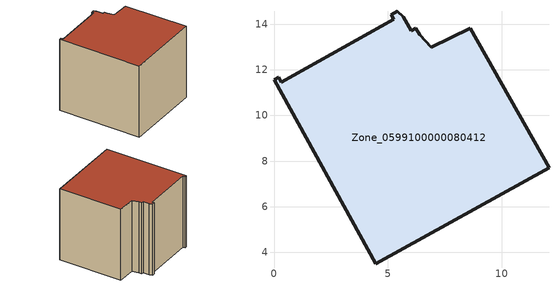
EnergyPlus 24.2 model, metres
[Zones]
Zone_0599100000080412
 floor ground (C_G): 0.2,11.67 0.32,11.46 5.27,14.22 5.16,14.43 5.42,14.58 5.68,14.34 6.02,13.73 6.23,13.85 6.4,13.54 6.91,13 8.63,13.85 12.09,7.71 4.47,3.49 0,11.56 z0
 wall outside (C_F): 0.32,11.46 0.2,11.67 0,11.56 4.47,3.49 12.09,7.71 8.63,13.85 6.91,13 6.4,13.54 6.23,13.85 6.02,13.73 5.68,14.34 5.42,14.58 5.16,14.43 5.27,14.22 0.32,11.46 z0:8.25
 roof outside (C_R): 6.91,13 6.4,13.54 6.23,13.85 6.02,13.73 5.68,14.34 5.42,14.58 5.16,14.43 5.27,14.22 0.32,11.46 0.2,11.67 0,11.56 4.47,3.49 12.09,7.71 8.63,13.85 z8.25
[BUILDING]
Pand.0599100000080412: North Axis=0; Terrain=City; Loads Convergence Tolerance Value=0.04; Temperature Convergence Tolerance Value=0.4; Solar Distribution=FullExterior; Maximum Number of Warmup Days=25; Minimum Number of Warmup Days=1
[Site:Location]
Rotterdam.The.Hague.AP_ZH_NLD Design_Conditions: Latitude=51.96; Longitude=4.45; Time Zone=1; Elevation=-4.5
[SITE:GROUNDTEMPERATURE:BUILDINGSURFACE]
18, 18, 18, 18, 18, 18, 18, 18, 18, 18, 18, 18
[MATERIAL] Thermal Absorptance=0.9; Solar Absorptance=0.7; Visible Absorptance=0.7
Name | Roughness | Thickness | Conductivity | Density | Specific Heat
G.TC.1965-1974 | MediumSmooth | 0.15 | 0.882353 | 540 | 1210
F.TC.1965-1974 | Rough | 0.3 | 0.697674 | 1920 | 840
R.TC.1965-1974 | MediumRough | 0.2 | 0.232558 | 1500 | 1000
[CONSTRUCTION]
C_G: G.TC.1965-1974
C_F: F.TC.1965-1974
C_R: R.TC.1965-1974
[ZONE]
Zone_0599100000080412: Type=1; Multiplier=1; Ceiling Height=Autocalculate; Volume=Autocalculate; Floor Area=autocalculate; Part of Total Floor Area=Yes
[ZONEINFILTRATION:DESIGNFLOWRATE]
Infil_Zone_0599100000080412: Zone or ZoneList or Space or SpaceList=Zone_0599100000080412; Schedule=AlwaysOn; Design Flow Rate Calculation Method=Flow/Area; Flow Rate per Floor Area=0.003; Constant Term Coefficient=1; Temperature Term Coefficient=0; Velocity Term Coefficient=0; Velocity Squared Term Coefficient=0
[HVACTEMPLATE:ZONE:IDEALLOADSAIRSYSTEM]
Zone_0599100000080412: Maximum Heating Supply Air Temperature=50; Minimum Cooling Supply Air Temperature=13; Maximum Heating Supply Air Humidity Ratio=0.0156; Minimum Cooling Supply Air Humidity Ratio=0.0077; Heating Limit=NoLimit; Cooling Limit=NoLimit; Dehumidification Control Type=ConstantSensibleHeatRatio; Cooling Sensible Heat Ratio=0.7; Dehumidification Setpoint=60; Humidification Control Type=None; Humidification Setpoint=30; Outdoor Air Method=None; Outdoor Air Flow Rate per Person=0.00944; Outdoor Air Flow Rate per Zone Floor Area=0; Outdoor Air Flow Rate per Zone=0; Demand Controlled Ventilation Type=None; Outdoor Air Economizer Type=NoEconomizer; Heat Recovery Type=None; Sensible Heat Recovery Effectiveness=0.7; Latent Heat Recovery Effectiveness=0.65
[ZONECONTROL:THERMOSTAT]
ThermostatControl_Zone_0599100000080412: Zone or ZoneList=Zone_0599100000080412; Control Type Schedule=DualSetpointControlType; Control 1=Thermostat_Zone_0599100000080412; Temperature Difference Between Cutout And Setpoint=0
[THERMOSTATSETPOINT:DUALSETPOINT]
Thermostat_Zone_0599100000080412: Heating Setpoint Temperature Schedule=HeatingSetpoint_Zone_0599100000080412; Cooling Setpoint Temperature Schedule=CoolingSetpoint_Zone_0599100000080412
[SCHEDULE:COMPACT]
HeatingSetpoint_Zone_0599100000080412: Through: 12/31, For: AllDays, Until: 24:00, 21
CoolingSetpoint_Zone_0599100000080412: Through: 12/31, For: AllDays, Until: 24:00, 24
DualSetpointControlType: Through: 12/31, For: AllDays, Until: 24:00, 4
AlwaysOn: Through: 12/31, For: AllDays, Until: 24:00, 1
